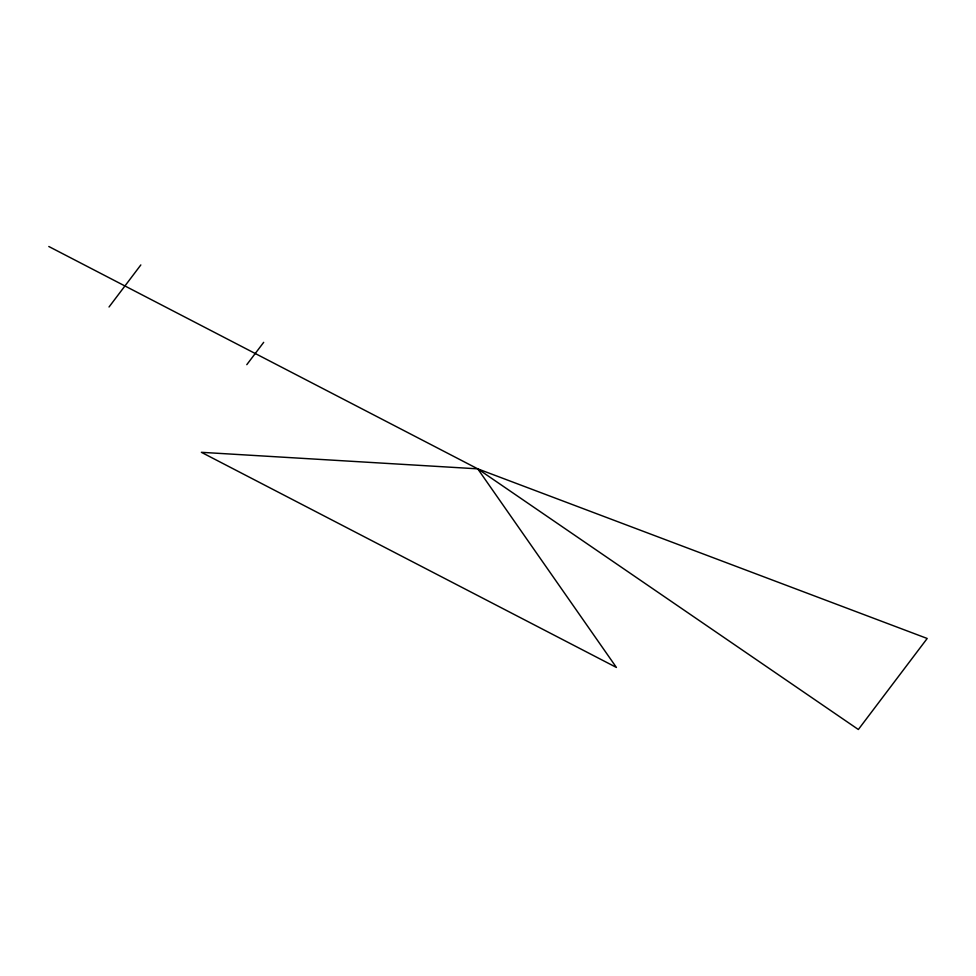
<?xml version="1.0" encoding="UTF-8"?>
<svg xmlns="http://www.w3.org/2000/svg" width="976" height="976" viewBox="0 0 976 976"><rect width="100%" height="100%" fill="white"/><g stroke="black" fill="none" stroke-linecap="round" stroke-linejoin="round"><path stroke-width="1.46" d="M109.031 306.989L140.837 264.935M246.794 364.67L263.679 342.344M477.752 468.846L858.355 729.499L927.2 638.475L477.752 468.846L201.385 452.315L616.417 667.45L477.752 468.846L48.8 246.501"/></g></svg>
